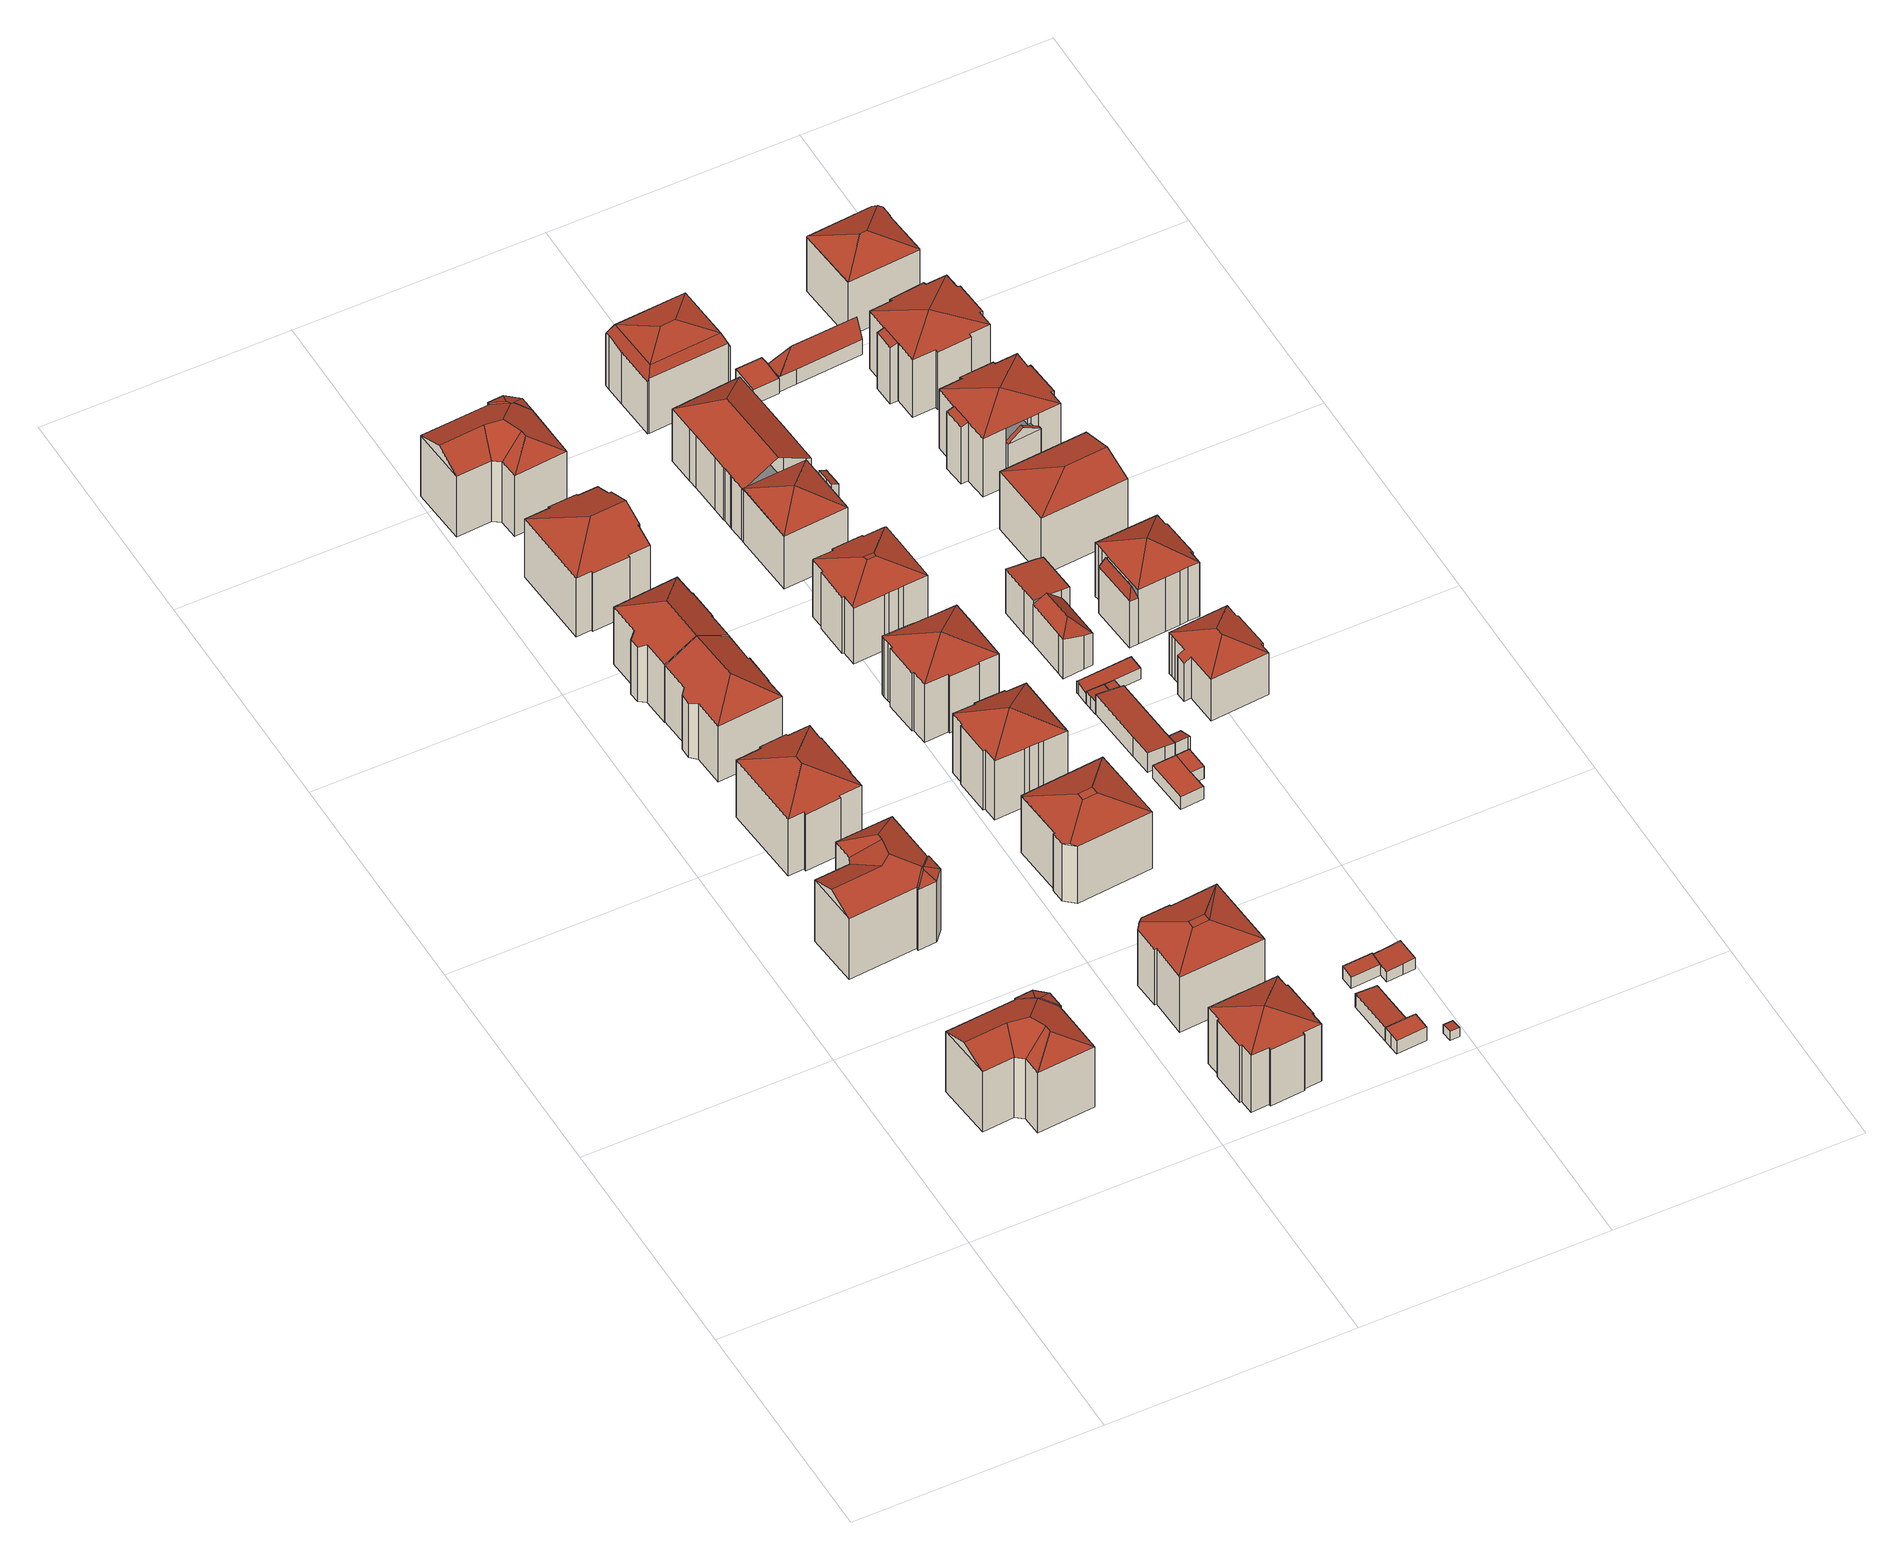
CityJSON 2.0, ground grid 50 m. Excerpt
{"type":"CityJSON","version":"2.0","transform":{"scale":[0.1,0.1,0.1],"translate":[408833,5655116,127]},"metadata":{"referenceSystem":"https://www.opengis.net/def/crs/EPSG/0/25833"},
"CityObjects":{
"building1":{"type":"Building","attributes":{"Dachtyp_tdc":"tdcFreeFormRoof","Gemeindeschluessel":14612000,"Dachneigung":22.5,"QualitaetDacherkennung":47,"Geometrietyp2DReferenz":"3000","measuredHeight":18.07,"function":"31001_9998","roofType":"5000"},"geometry":[{"type":"Solid","lod":"2","boundaries":[[[[0,1,2,3]],[[1,4,5,2]],[[4,6,7,5]],[[6,8,9,7]],[[8,10,11,9]],[[10,12,13,11]],[[12,14,15,13]],[[14,16,17,15]],[[16,18,19,17]],[[18,20,21,19]],[[20,22,23,21]],[[22,0,3,23]],[[24,25,22,20]],[[26,27,24,20,18]],[[28,26,18,16]],[[28,16,14]],[[29,30,27,26,28,14,12]],[[31,29,12,10]],[[31,10,8]],[[32,30,29,31,8,6]],[[32,6,4]],[[30,32,4,1]],[[25,24,27,30,1,0]],[[25,0,22]],[[3,2,5,7,9,11,13,15,17,19,21,23]]]],"semantics":{"surfaces":[{"type":"WallSurface"},{"type":"RoofSurface"},{"type":"GroundSurface"}],"values":[[0,0,0,0,0,0,0,0,0,0,0,0,1,1,1,1,1,1,1,1,1,1,1,0,2]]}}]},
"building2":{"type":"Building","attributes":{"Dachtyp_tdc":"tdcFreeFormRoof","Gemeindeschluessel":14612000,"Dachneigung":25.11,"QualitaetDacherkennung":38,"Geometrietyp2DReferenz":"3000","measuredHeight":18.36,"function":"31001_9998","roofType":"5000"},"geometry":[{"type":"Solid","lod":"2","boundaries":[[[[33,34,35,36]],[[34,37,38,35]],[[37,39,40,38]],[[39,41,42,40]],[[41,43,44,42]],[[43,45,46,44]],[[45,47,48,46]],[[47,49,50,48]],[[49,51,52,50]],[[51,53,54,52]],[[53,55,56,54]],[[55,33,36,56]],[[57,58,59,60,55,53]],[[61,62,63,57,53,51]],[[61,51,49]],[[64,62,61,49,47]],[[64,47,45]],[[63,62,64,45,43]],[[65,66,58,57,63,43,41]],[[65,41,39]],[[66,65,39,37]],[[59,58,66,37,34]],[[60,59,34,33]],[[60,33,55]],[[36,35,38,40,42,44,46,48,50,52,54,56]]]],"semantics":{"surfaces":[{"type":"WallSurface"},{"type":"RoofSurface"},{"type":"GroundSurface"}],"values":[[0,0,0,0,0,0,0,0,0,0,0,0,1,1,1,1,1,1,1,1,1,1,1,0,2]]}}]},
"building3":{"type":"Building","attributes":{"Dachtyp_tdc":"tdcHipRoof","Gemeindeschluessel":14612000,"Dachneigung":23.62,"QualitaetDacherkennung":71,"Geometrietyp2DReferenz":"3000","measuredHeight":17.52,"function":"31001_9998","roofType":"3200"},"geometry":[{"type":"Solid","lod":"2","boundaries":[[[[67,68,69,70]],[[68,71,72,69]],[[71,73,74,72]],[[73,75,76,74]],[[75,77,78,76]],[[77,79,80,78]],[[79,81,82,80]],[[81,83,84,82]],[[83,85,86,84]],[[85,87,88,86]],[[89,90,91,87,85,83,92]],[[71,68,67,93,94,89,92,95]],[[83,81,95,92]],[[70,69,72,74,76,78,80,82,84,86,88,96,97,98,99,100]],[[87,91,96,88]],[[91,90,97,96]],[[90,89,98,97]],[[89,94,99,98]],[[94,93,100,99]],[[93,67,70,100]],[[81,79,77,75,73,71,95]]]],"semantics":{"surfaces":[{"type":"WallSurface"},{"type":"RoofSurface"},{"type":"GroundSurface"}],"values":[[0,0,0,0,0,0,0,0,0,0,1,1,1,2,0,0,0,0,0,0,1]]}}]},
"building4":{"type":"Building","attributes":{"Dachtyp_tdc":"tdcHipAndGableRoof","Gemeindeschluessel":14612000,"Dachneigung":30.66,"QualitaetDacherkennung":79,"Geometrietyp2DReferenz":"3000","measuredHeight":17.96,"function":"31001_9998","roofType":"5000"},"geometry":[{"type":"Solid","lod":"2","boundaries":[[[[101,102,103,104]],[[102,105,106,103]],[[105,107,108,106]],[[107,109,110,108]],[[109,111,112,110]],[[111,113,114,112]],[[113,115,116,114]],[[115,117,118,116]],[[117,119,120,118]],[[119,121,122,120]],[[121,123,124,122]],[[123,125,126,124]],[[125,101,104,126]],[[121,119,127]],[[119,117,115,113,111,109,107,127]],[[107,105,102,101,125,123,121,127]],[[104,103,106,108,110,112,114,116,118,120,122,124,126]]]],"semantics":{"surfaces":[{"type":"WallSurface"},{"type":"RoofSurface"},{"type":"GroundSurface"}],"values":[[0,0,0,0,0,0,0,0,0,0,0,0,0,1,1,1,2]]}}]},
"building5":{"type":"Building","attributes":{"Dachtyp_tdc":"tdcHipAndGableRoof","Gemeindeschluessel":14612000,"Dachneigung":30.18,"QualitaetDacherkennung":82,"Geometrietyp2DReferenz":"3000","measuredHeight":18.1,"function":"31001_9998","roofType":"5000"},"geometry":[{"type":"Solid","lod":"2","boundaries":[[[[128,129,130,131]],[[129,132,133,130]],[[132,107,134,133]],[[107,135,136,134]],[[135,137,138,136]],[[137,139,140,138]],[[139,141,142,140]],[[141,143,144,142]],[[143,145,146,144]],[[145,147,148,146]],[[147,149,150,148]],[[149,151,152,150]],[[151,128,131,152]],[[147,145,153]],[[145,143,141,139,137,135,107,153]],[[107,132,129,128,151,149,147,153]],[[131,130,133,134,136,138,140,142,144,146,148,150,152]]]],"semantics":{"surfaces":[{"type":"WallSurface"},{"type":"RoofSurface"},{"type":"GroundSurface"}],"values":[[0,0,0,0,0,0,0,0,0,0,0,0,0,1,1,1,2]]}}]},
"building6":{"type":"Building","attributes":{"Dachtyp_tdc":"tdcHipAndGableRoof","Gemeindeschluessel":14612000,"Dachneigung":24.17,"QualitaetDacherkennung":63,"Geometrietyp2DReferenz":"3000","measuredHeight":18.46,"function":"31001_9998","roofType":"5000"},"geometry":[{"type":"Solid","lod":"2","boundaries":[[[[154,155,156,157]],[[155,158,159,156]],[[158,160,161,159]],[[160,162,163,161]],[[162,164,165,163]],[[164,166,167,165]],[[166,168,169,167]],[[168,170,171,169]],[[170,172,173,171]],[[172,174,175,173]],[[174,176,177,175]],[[176,178,179,177]],[[178,180,181,179]],[[180,182,183,181]],[[182,184,185,183]],[[184,186,187,185]],[[186,154,157,187]],[[182,180,188]],[[180,178,176,174,172,170,168,166,164,188]],[[164,162,160,158,155,154,186,184,182,188]],[[157,156,159,161,163,165,167,169,171,173,175,177,179,181,183,185,187]]]],"semantics":{"surfaces":[{"type":"WallSurface"},{"type":"RoofSurface"},{"type":"GroundSurface"}],"values":[[0,0,0,0,0,0,0,0,0,0,0,0,0,0,0,0,0,1,1,1,2]]}}]},
"building7":{"type":"Building","attributes":{"Dachtyp_tdc":"tdcTentRoof","Gemeindeschluessel":14612000,"Dachneigung":20.21,"QualitaetDacherkennung":64,"Geometrietyp2DReferenz":"3000","measuredHeight":16.71,"function":"31001_9998","roofType":"3500"},"geometry":[{"type":"Solid","lod":"2","boundaries":[[[[189,190,191,192]],[[190,193,194,191]],[[193,195,196,194]],[[195,197,198,196]],[[197,199,200,198]],[[199,201,202,200]],[[201,203,204,202]],[[203,205,206,204]],[[205,207,208,206]],[[207,209,210,208]],[[209,211,212,210]],[[211,213,214,212]],[[213,215,216,214]],[[215,217,218,216]],[[217,219,220,218]],[[219,221,222,220]],[[221,223,224,222]],[[223,225,226,224]],[[225,227,228,226]],[[227,229,230,228]],[[229,231,232,230]],[[231,189,192,232]],[[201,199,197,195,193,233]],[[217,215,213,211,209,207,205,203,201,233]],[[227,225,223,221,219,217,233]],[[193,190,189,231,229,227,233]],[[192,191,194,196,198,200,202,204,206,208,210,212,214,216,218,220,222,224,226,228,230,232]]]],"semantics":{"surfaces":[{"type":"WallSurface"},{"type":"RoofSurface"},{"type":"GroundSurface"}],"values":[[0,0,0,0,0,0,0,0,0,0,0,0,0,0,0,0,0,0,0,0,0,0,1,1,1,1,2]]}}]},
"building8":{"type":"Building","attributes":{"Dachtyp_tdc":"tdcFreeFormRoof","Gemeindeschluessel":14612000,"Dachneigung":24.36,"QualitaetDacherkennung":47,"Geometrietyp2DReferenz":"3000","measuredHeight":18.4,"function":"31001_9998","roofType":"5000"},"geometry":[{"type":"Solid","lod":"2","boundaries":[[[[234,235,236,237]],[[235,238,239,236]],[[238,240,241,239]],[[240,242,243,241]],[[242,244,245,243]],[[246,247,248,242,240]],[[249,246,240,238]],[[249,238,235]],[[250,251,247,246,249,235,234]],[[252,250,234]],[[252,234,253]],[[254,255,251,250,252,253,256]],[[254,256,257]],[[255,254,257,258]],[[259,248,247,251,255,258,260]],[[259,260,244]],[[248,259,244,242]],[[245,261,262,263,264,265,237,236,239,241,243]],[[244,260,261,245]],[[260,258,262,261]],[[258,257,263,262]],[[257,256,264,263]],[[256,253,265,264]],[[253,234,237,265]]]],"semantics":{"surfaces":[{"type":"WallSurface"},{"type":"RoofSurface"},{"type":"GroundSurface"}],"values":[[0,0,0,0,0,1,1,1,1,1,1,1,1,1,1,0,1,2,0,0,0,0,0,0]]}}]},
"building9":{"type":"Building","attributes":{"Dachtyp_tdc":"tdcFreeFormRoof","Gemeindeschluessel":14612000,"Dachneigung":19.17,"QualitaetDacherkennung":74,"Geometrietyp2DReferenz":"3000","measuredHeight":16.3,"function":"31001_9998","roofType":"5000"},"geometry":[{"type":"Solid","lod":"2","boundaries":[[[[266,267,268,269]],[[267,270,271,268]],[[270,272,273,271]],[[272,274,275,273]],[[274,276,277,275]],[[276,278,279,277]],[[278,280,281,279]],[[280,282,283,281]],[[274,284,285,286,276]],[[286,285,287,288,282,280,278]],[[289,272,270,267,266,288,287]],[[272,284,274]],[[284,272,289]],[[285,284,289,287]],[[266,282,288]],[[278,276,286]],[[283,269,268,271,273,275,277,279,281]],[[282,266,269,283]]]],"semantics":{"surfaces":[{"type":"WallSurface"},{"type":"RoofSurface"},{"type":"GroundSurface"}],"values":[[0,0,0,0,0,0,0,0,1,1,1,1,1,1,0,0,2,0]]}}]},
"building10":{"type":"Building","attributes":{"Dachtyp_tdc":"tdcFreeFormRoof","Gemeindeschluessel":14612000,"Dachneigung":19.54,"QualitaetDacherkennung":70,"Geometrietyp2DReferenz":"3000","measuredHeight":16.64,"function":"31001_9998","roofType":"5000"},"geometry":[{"type":"Solid","lod":"2","boundaries":[[[[290,291,292]],[[293,294,295,296,297,298,299]],[[300,301,294,293]],[[301,291,295,294]],[[291,290,296,295]],[[290,302,297,296]],[[302,303,298,297]],[[303,304,299,298]],[[304,300,293,299]],[[301,305,306,292,291]],[[303,302,290,292,306,307,308]],[[307,309,300,304,308]],[[301,300,309,305]],[[306,305,309,307]],[[304,303,308]]]],"semantics":{"surfaces":[{"type":"WallSurface"},{"type":"GroundSurface"},{"type":"RoofSurface"}],"values":[[0,1,0,0,0,0,0,0,0,2,2,2,2,2,0]]}}]},
"building11":{"type":"Building","attributes":{"Dachtyp_tdc":"tdcTentRoof","Gemeindeschluessel":14612000,"Dachneigung":28.31,"QualitaetDacherkennung":47,"Geometrietyp2DReferenz":"3000","measuredHeight":18.07,"function":"31001_9998","roofType":"3500"},"geometry":[{"type":"Solid","lod":"2","boundaries":[[[[310,311,312,313]],[[311,314,315,312]],[[314,316,317,315]],[[316,318,319,317]],[[318,320,321,319]],[[320,322,323,321]],[[322,324,325,323]],[[324,326,327,325]],[[326,328,329,327]],[[328,330,331,329]],[[330,332,333,331]],[[332,334,335,333]],[[334,336,337,335]],[[336,338,339,337]],[[338,340,341,339]],[[340,310,313,341]],[[316,314,342]],[[326,324,322,320,318,316,342]],[[336,334,332,330,328,326,342]],[[314,311,310,340,338,336,342]],[[313,312,315,317,319,321,323,325,327,329,331,333,335,337,339,341]]]],"semantics":{"surfaces":[{"type":"WallSurface"},{"type":"RoofSurface"},{"type":"GroundSurface"}],"values":[[0,0,0,0,0,0,0,0,0,0,0,0,0,0,0,0,1,1,1,1,2]]}}]},
"building12":{"type":"Building","attributes":{"Dachtyp_tdc":"tdcPolyFlatRoof","Gemeindeschluessel":14612000,"Dachneigung":0,"QualitaetDacherkennung":82,"Geometrietyp2DReferenz":"3000","measuredHeight":3.3,"function":"31001_9998","roofType":"1000"},"geometry":[{"type":"Solid","lod":"2","boundaries":[[[[343,344,345,346]],[[344,347,348,345]],[[347,349,350,348]],[[349,351,352,350]],[[351,353,354,352]],[[353,343,346,354]],[[353,351,349,347,344,343]],[[346,345,348,350,352,354]]]],"semantics":{"surfaces":[{"type":"WallSurface"},{"type":"RoofSurface"},{"type":"GroundSurface"}],"values":[[0,0,0,0,0,0,1,2]]}}]},
"building13":{"type":"Building","attributes":{"Dachtyp_tdc":"tdcPolyFlatRoof","Gemeindeschluessel":14612000,"Dachneigung":7.08,"QualitaetDacherkennung":88,"Geometrietyp2DReferenz":"3000","measuredHeight":3.38,"function":"31001_9998","roofType":"2100"},"geometry":[{"type":"Solid","lod":"2","boundaries":[[[[355,356,357,358]],[[356,359,360,357]],[[359,347,361,360]],[[347,355,358,361]],[[347,359,356,355]],[[358,357,360,361]]]],"semantics":{"surfaces":[{"type":"WallSurface"},{"type":"RoofSurface"},{"type":"GroundSurface"}],"values":[[0,0,0,0,1,2]]}}]},
"building14":{"type":"Building","attributes":{"Dachtyp_tdc":"tdcTentRoof","Gemeindeschluessel":14612000,"Dachneigung":24.27,"QualitaetDacherkennung":64,"Geometrietyp2DReferenz":"3000","measuredHeight":17.23,"function":"31001_9998","roofType":"3500"},"geometry":[{"type":"Solid","lod":"2","boundaries":[[[[362,363,364,365]],[[363,366,367,364]],[[366,368,369,367]],[[368,370,371,369]],[[370,372,373,371]],[[372,374,375,373]],[[374,376,377,375]],[[376,378,379,377]],[[378,380,381,379]],[[380,382,383,381]],[[382,384,385,383]],[[384,386,387,385]],[[386,388,389,387]],[[388,390,391,389]],[[390,392,393,391]],[[392,394,395,393]],[[394,396,397,395]],[[396,398,399,397]],[[398,362,365,399]],[[370,368,366,400]],[[380,378,376,374,372,370,400]],[[394,392,390,388,386,384,382,380,400]],[[366,363,362,398,396,394,400]],[[365,364,367,369,371,373,375,377,379,381,383,385,387,389,391,393,395,397,399]]]],"semantics":{"surfaces":[{"type":"WallSurface"},{"type":"RoofSurface"},{"type":"GroundSurface"}],"values":[[0,0,0,0,0,0,0,0,0,0,0,0,0,0,0,0,0,0,0,1,1,1,1,2]]}}]},
"building15":{"type":"Building","attributes":{"Dachtyp_tdc":"tdcPolyFlatRoof","Gemeindeschluessel":14612000,"Dachneigung":7.13,"QualitaetDacherkennung":73,"Geometrietyp2DReferenz":"3000","measuredHeight":3.06,"function":"31001_9998","roofType":"2100"},"geometry":[{"type":"Solid","lod":"2","boundaries":[[[[401,402,403,404]],[[402,405,406,403]],[[405,407,408,406]],[[407,401,404,408]],[[407,405,402,401]],[[404,403,406,408]]]],"semantics":{"surfaces":[{"type":"WallSurface"},{"type":"RoofSurface"},{"type":"GroundSurface"}],"values":[[0,0,0,0,1,2]]}}]},
"building16":{"type":"Building","attributes":{"Dachtyp_tdc":"tdcFreeFormRoof","Gemeindeschluessel":14612000,"Dachneigung":24.37,"QualitaetDacherkennung":67,"Geometrietyp2DReferenz":"3000","measuredHeight":16.73,"function":"31001_9998","roofType":"5000"},"geometry":[{"type":"Solid","lod":"2","boundaries":[[[[409,410,411,412]],[[410,413,414,411]],[[413,415,416,414]],[[415,417,418,416]],[[417,419,420,418]],[[419,421,422,420]],[[423,424,425,426,427,410,409,428,429]],[[430,421,419,417,415,413,427,426,431]],[[432,433,434,435,436,437,430,431]],[[424,438,439,433,432,425]],[[426,425,432,431]],[[437,421,430]],[[439,434,433]],[[413,410,427]],[[422,440,441,442,443,444,445,446,447,448,449,412,411,414,416,418,420]],[[421,437,440,422]],[[437,436,441,440]],[[436,435,442,441]],[[435,434,443,442]],[[434,439,444,443]],[[439,438,445,444]],[[438,424,446,445]],[[424,423,447,446]],[[423,429,448,447]],[[429,428,449,448]],[[428,409,412,449]]]],"semantics":{"surfaces":[{"type":"WallSurface"},{"type":"RoofSurface"},{"type":"GroundSurface"}],"values":[[0,0,0,0,0,0,1,1,1,1,1,0,0,0,2,0,0,0,0,0,0,0,0,0,0,0]]}}]},
"building17":{"type":"Building","attributes":{"Dachtyp_tdc":"tdcPolyFlatRoof","Gemeindeschluessel":14612000,"Dachneigung":6.57,"QualitaetDacherkennung":95,"Geometrietyp2DReferenz":"3000","measuredHeight":2.33,"function":"31001_9998","roofType":"2100"},"geometry":[{"type":"Solid","lod":"2","boundaries":[[[[450,451,452,453]],[[451,454,455,452]],[[454,456,457,455]],[[456,450,453,457]],[[456,454,451,450]],[[453,452,455,457]]]],"semantics":{"surfaces":[{"type":"WallSurface"},{"type":"RoofSurface"},{"type":"GroundSurface"}],"values":[[0,0,0,0,1,2]]}}]},
"building18":{"type":"Building","attributes":{"Dachtyp_tdc":"tdcPolyFlatRoof","Gemeindeschluessel":14612000,"Dachneigung":3.09,"QualitaetDacherkennung":82,"Geometrietyp2DReferenz":"3000","measuredHeight":2.88,"function":"31001_9998","roofType":"2100"},"geometry":[{"type":"Solid","lod":"2","boundaries":[[[[458,402,459,460]],[[402,461,462,459]],[[461,463,464,462]],[[463,465,466,464]],[[465,467,468,466]],[[467,469,470,468]],[[469,458,460,470]],[[469,467,465,463,461,402,458]],[[460,459,462,464,466,468,470]]]],"semantics":{"surfaces":[{"type":"WallSurface"},{"type":"RoofSurface"},{"type":"GroundSurface"}],"values":[[0,0,0,0,0,0,0,1,2]]}}]},
"building19":{"type":"Building","attributes":{"Gemeindeschluessel":14612000,"Geometrietyp2DReferenz":"3000","function":"31001_9998","roofType":"9999"},"children":["building19-1","building19-2","building19-3"]},
"building19-1":{"type":"BuildingPart","attributes":{"Dachtyp_tdc":"tdcHipAndGableRoof","Dachneigung":30.57,"QualitaetDacherkennung":37,"Geometrietyp2DReferenz":"3000","measuredHeight":17.19,"roofType":"5000"},"parents":["building19"],"geometry":[{"type":"MultiSurface","lod":"2","boundaries":[[[471,472,473,474]],[[472,475,476,473]],[[475,477,478,476]],[[477,479,480,478]],[[479,481,482,480]],[[481,483,484,482]],[[483,485,486,484]],[[485,487,488,486]],[[487,489,490,488]],[[489,491,492,490]],[[491,493,494,492]],[[493,495,496,494]],[[495,497,498,496]],[[497,499,500,498]],[[499,501,502,500]],[[501,503,504,502]],[[503,505,506,507,508,504]],[[499,497,495,493,491,489,509]],[[489,487,485,483,481,479,477,475,472,471,510,511,512,509]],[[512,505,503,501,499,509]],[[508,513,474,473,476,478,480,482,484,486,488,490,492,494,496,498,500,502,504]]],"semantics":{"surfaces":[{"type":"WallSurface"},{"type":"RoofSurface"},{"type":"GroundSurface"}],"values":[0,0,0,0,0,0,0,0,0,0,0,0,0,0,0,0,0,1,1,1,2]}}]},
"building19-2":{"type":"BuildingPart","attributes":{"Dachtyp_tdc":"tdcTentRoof","Dachneigung":24.08,"QualitaetDacherkennung":77,"Geometrietyp2DReferenz":"3000","measuredHeight":16.25,"roofType":"3500"},"parents":["building19"],"geometry":[{"type":"MultiSurface","lod":"2","boundaries":[[[514,515,506,516,511]],[[517,506,515,518,519]],[[520,517,519,521]],[[521,519,518]],[[507,506,517,520]],[[522,514,523]],[[524,474,513,508,525,526,527]],[[522,523,471,474,524]],[[507,520,525,508]],[[521,518,527,526]],[[518,522,524,527]],[[522,518,515]],[[514,522,515]]],"semantics":{"surfaces":[{"type":"RoofSurface"},{"type":"WallSurface"},{"type":"GroundSurface"}],"values":[0,0,1,1,1,1,2,1,1,1,1,0,0]}}]},
"building19-3":{"type":"BuildingPart","attributes":{"Dachtyp_tdc":"tdcPolyFlatRoof","Dachneigung":25.94,"QualitaetDacherkennung":79,"Geometrietyp2DReferenz":"3000","measuredHeight":14.35,"roofType":"2100"},"parents":["building19"],"geometry":[{"type":"MultiSurface","lod":"2","boundaries":[[[528,529,530,525,520]],[[529,531,532,530]],[[531,533,521,526,532]],[[533,531,529,528]],[[525,530,532,526]]],"semantics":{"surfaces":[{"type":"WallSurface"},{"type":"RoofSurface"},{"type":"GroundSurface"}],"values":[0,0,0,1,2]}}]},
"building20":{"type":"Building","attributes":{"Gemeindeschluessel":14612000,"Geometrietyp2DReferenz":"3000","function":"31001_9998","roofType":"9999"},"children":["building20-1","building20-2"]},
"building20-1":{"type":"BuildingPart","attributes":{"Dachtyp_tdc":"tdcPolyFlatRoof","Dachneigung":0,"QualitaetDacherkennung":94,"Geometrietyp2DReferenz":"3000","measuredHeight":3.06,"roofType":"1000"},"parents":["building20"],"geometry":[{"type":"MultiSurface","lod":"2","boundaries":[[[534,535,536,537]],[[535,538,539,536]],[[538,540,541,539]],[[540,538,535,534]],[[537,536,539,541]]],"semantics":{"surfaces":[{"type":"WallSurface"},{"type":"RoofSurface"},{"type":"GroundSurface"}],"values":[0,0,0,1,2]}}]},
"building20-2":{"type":"BuildingPart","attributes":{"Dachtyp_tdc":"tdcPolyFlatRoof","Dachneigung":0,"QualitaetDacherkennung":81,"Geometrietyp2DReferenz":"3000","measuredHeight":3.07,"roofType":"1000"},"parents":["building20"],"geometry":[{"type":"MultiSurface","lod":"2","boundaries":[[[542,543,544,545]],[[543,546,547,544]],[[546,534,537,547]],[[542,545,541,540]],[[540,534,546,543,542]],[[545,544,547,537,541]]],"semantics":{"surfaces":[{"type":"WallSurface"},{"type":"RoofSurface"},{"type":"GroundSurface"}],"values":[0,0,0,0,1,2]}}]},
"building21":{"type":"Building","attributes":{"Gemeindeschluessel":14612000,"Dachtyp_tdc":"tdcPolyFlatRoof","Dachneigung":9.36,"QualitaetDacherkennung":87,"Geometrietyp2DReferenz":"3000","measuredHeight":4.88,"function":"31001_9998","roofType":"2100"},"geometry":[{"type":"Solid","lod":"2","boundaries":[[[[548,549,550,551]],[[549,552,553,550]],[[552,554,555,553]],[[554,556,557,555]],[[556,558,559,557]],[[558,560,561,559]],[[560,562,563,561]],[[562,548,551,563]],[[562,560,558,556,554,552,549,548]],[[551,550,553,555,557,559,561,563]]]],"semantics":{"surfaces":[{"type":"WallSurface"},{"type":"RoofSurface"},{"type":"GroundSurface"}],"values":[[0,0,0,0,0,0,0,0,1,2]]}}]},
"building22":{"type":"Building","attributes":{"Dachtyp_tdc":"tdcPolyFlatRoof","Gemeindeschluessel":14612000,"Dachneigung":4.55,"QualitaetDacherkennung":71,"Geometrietyp2DReferenz":"3000","measuredHeight":3.03,"function":"31001_9998","roofType":"2100"},"geometry":[{"type":"Solid","lod":"2","boundaries":[[[[564,565,566,567]],[[565,568,569,566]],[[568,570,571,569]],[[570,572,573,571]],[[572,574,575,573]],[[574,576,577,575]],[[576,564,567,577]],[[576,574,572,570,568,565,564]],[[567,566,569,571,573,575,577]]]],"semantics":{"surfaces":[{"type":"WallSurface"},{"type":"RoofSurface"},{"type":"GroundSurface"}],"values":[[0,0,0,0,0,0,0,1,2]]}}]},
"building23":{"type":"Building","attributes":{"name":"Adventgemeinde","Dachtyp_tdc":"tdcGambrelHipRoof","Gemeindeschluessel":14612000,"Dachneigung":14.98,"QualitaetDacherkennung":100,"Geometrietyp2DReferenz":"3000","measuredHeight":17.18,"function":"31001_3041","roofType":"9999"},"geometry":[{"type":"Solid","lod":"2","boundaries":[[[[578,579,580,581]],[[579,582,583,580]],[[582,584,585,583]],[[584,586,587,585]],[[586,588,589,587]],[[588,590,591,589]],[[590,592,593,591]],[[592,594,595,593]],[[594,596,597,595]],[[596,598,599,597]],[[598,600,601,599]],[[600,578,581,601]],[[579,578,602,603]],[[588,586,584,582,579,603,604]],[[596,594,592,590,588,604,605]],[[578,600,598,596,605,602]],[[603,602,606,607]],[[604,603,607]],[[605,604,607,606]],[[602,605,606]],[[581,580,583,585,587,589,591,593,595,597,599,601]]]],"semantics":{"surfaces":[{"type":"WallSurface"},{"type":"RoofSurface"},{"type":"GroundSurface"}],"values":[[0,0,0,0,0,0,0,0,0,0,0,0,1,1,1,1,1,1,1,1,2]]}}]},
"building24":{"type":"Building","attributes":{"Dachtyp_tdc":"tdcPolyFlatRoof","Gemeindeschluessel":14612000,"Dachneigung":24.35,"QualitaetDacherkennung":67,"Geometrietyp2DReferenz":"3000","measuredHeight":3.98,"function":"31001_9998","roofType":"2100"},"geometry":[{"type":"Solid","lod":"2","boundaries":[[[[608,609,610,611]],[[609,612,613,610]],[[612,614,615,613]],[[614,616,617,615]],[[616,608,611,617]],[[616,614,612,609,608]],[[611,610,613,615,617]]]],"semantics":{"surfaces":[{"type":"WallSurface"},{"type":"RoofSurface"},{"type":"GroundSurface"}],"values":[[0,0,0,0,0,1,2]]}}]},
"building25":{"type":"Building","attributes":{"Dachtyp_tdc":"tdcPolyFlatRoof","Gemeindeschluessel":14612000,"Dachneigung":3.01,"QualitaetDacherkennung":86,"Geometrietyp2DReferenz":"3000","measuredHeight":2.74,"function":"31001_9998","roofType":"2100"},"geometry":[{"type":"Solid","lod":"2","boundaries":[[[[574,572,618,619]],[[572,570,620,618]],[[570,621,622,620]],[[621,623,559,622]],[[623,576,557,559]],[[576,574,619,557]],[[576,623,621,570,572,574]],[[619,618,620,622,559,557]]]],"semantics":{"surfaces":[{"type":"WallSurface"},{"type":"RoofSurface"},{"type":"GroundSurface"}],"values":[[0,0,0,0,0,0,1,2]]}}]},
"building26":{"type":"Building","attributes":{"Dachtyp_tdc":"tdcPolyFlatRoof","Gemeindeschluessel":14612000,"Dachneigung":5.4,"QualitaetDacherkennung":58,"Geometrietyp2DReferenz":"3000","measuredHeight":2.99,"function":"31001_9998","roofType":"2100"},"geometry":[{"type":"Solid","lod":"2","boundaries":[[[[624,625,626,627]],[[628,629,630,631]],[[629,632,633,630]],[[632,634,635,633]],[[634,636,637,635]],[[636,638,639,637]],[[638,624,627,639]],[[638,636,634,632,629,628,625,624]],[[627,626,631,630,633,635,637,639]],[[625,628,631,626]]]],"semantics":{"surfaces":[{"type":"WallSurface"},{"type":"RoofSurface"},{"type":"GroundSurface"}],"values":[[0,0,0,0,0,0,0,1,2,0]]}}]},
"building27":{"type":"Building","attributes":{"Gemeindeschluessel":14612000,"Geometrietyp2DReferenz":"3000","function":"31001_9998","roofType":"9999"},"children":["building27-1","building27-2"]},
"building27-1":{"type":"BuildingPart","attributes":{"Dachtyp_tdc":"tdcHipAndGableRoof","Dachneigung":44.13,"QualitaetDacherkennung":51,"Geometrietyp2DReferenz":"3000","measuredHeight":11.07,"roofType":"5000"},"parents":["building27"],"geometry":[{"type":"MultiSurface","lod":"2","boundaries":[[[640,641,642,643,644,645,646]],[[647,648,640,646]],[[645,649,650,651,647,646]],[[652,653,654,655,656,657,658,659,660]],[[643,642,654,653]],[[642,641,655,654]],[[641,640,656,655]],[[640,648,657,656]],[[648,647,658,657]],[[647,651,659,658]],[[651,650,660,659]]],"semantics":{"surfaces":[{"type":"RoofSurface"},{"type":"GroundSurface"},{"type":"WallSurface"}],"values":[0,0,0,1,2,2,2,2,2,2,2]}}]},
"building27-2":{"type":"BuildingPart","attributes":{"Dachtyp_tdc":"tdcPolyFlatRoof","Dachneigung":7.22,"QualitaetDacherkennung":56,"Geometrietyp2DReferenz":"3000","measuredHeight":10.9,"roofType":"2100"},"parents":["building27"],"geometry":[{"type":"MultiSurface","lod":"2","boundaries":[[[661,662,663,660,650]],[[662,664,665,663]],[[664,666,667,665]],[[666,668,669,667]],[[668,670,671,669]],[[670,672,673,671]],[[672,674,675,673]],[[674,676,653,675]],[[676,643,653]],[[676,674,672,670,668,666,664,662,661,649,677,644]],[[660,663,665,667,669,671,673,675,653,652]]],"semantics":{"surfaces":[{"type":"WallSurface"},{"type":"RoofSurface"},{"type":"GroundSurface"}],"values":[0,0,0,0,0,0,0,0,0,1,2]}}]},
"building28":{"type":"Building","attributes":{"Dachtyp_tdc":"tdcPolyFlatRoof","Gemeindeschluessel":14612000,"Dachneigung":0,"QualitaetDacherkennung":90,"Geometrietyp2DReferenz":"3000","measuredHeight":3.75,"function":"31001_9998","roofType":"1000"},"geometry":[{"type":"Solid","lod":"2","boundaries":[[[[678,679,680,681]],[[679,682,683,680]],[[682,684,685,683]],[[684,686,687,685]],[[686,678,681,687]],[[686,684,682,679,678]],[[681,680,683,685,687]]]],"semantics":{"surfaces":[{"type":"WallSurface"},{"type":"RoofSurface"},{"type":"GroundSurface"}],"values":[[0,0,0,0,0,1,2]]}}]},
"building29":{"type":"Building","attributes":{"Dachtyp_tdc":"tdcHipRoof","Gemeindeschluessel":14612000,"Dachneigung":24.35,"QualitaetDacherkennung":89,"Geometrietyp2DReferenz":"3000","measuredHeight":12.99,"function":"31001_9998","roofType":"3200"},"geometry":[{"type":"Solid","lod":"2","boundaries":[[[[688,689,690]],[[691,692,693]],[[689,694,695,696,697,691,693,690]],[[692,698,699,700,701,702,703,688,690,693]],[[704,705,706,707,708,709,710,711,712,713,714,715,716,717]],[[701,700,705,704]],[[700,699,706,705]],[[699,698,707,706]],[[698,692,708,707]],[[692,691,709,708]],[[691,697,710,709]],[[697,696,711,710]],[[696,695,712,711]],[[695,694,713,712]],[[694,689,714,713]],[[689,688,715,714]],[[688,703,716,715]],[[703,702,717,716]],[[702,701,704,717]]]],"semantics":{"surfaces":[{"type":"RoofSurface"},{"type":"GroundSurface"},{"type":"WallSurface"}],"values":[[0,0,0,0,1,2,2,2,2,2,2,2,2,2,2,2,2,2,2]]}}]},
"building30":{"type":"Building","attributes":{"Gemeindeschluessel":14612000,"Geometrietyp2DReferenz":"3000","function":"31001_9998","roofType":"9999"},"children":["building30-1","building30-2"]},
"building30-1":{"type":"BuildingPart","attributes":{"Dachtyp_tdc":"tdcFreeFormRoof","Dachneigung":72.13,"QualitaetDacherkennung":43,"Geometrietyp2DReferenz":"3000","measuredHeight":14.24,"roofType":"5000"},"parents":["building30"],"geometry":[{"type":"MultiSurface","lod":"2","boundaries":[[[718,719,720]],[[721,718,720,722]],[[723,724,725,726]],[[720,719,724,723]],[[719,727,725,724]],[[727,722,726,725]],[[721,722,727]],[[718,721,727,719]]],"semantics":{"surfaces":[{"type":"RoofSurface"},{"type":"GroundSurface"},{"type":"WallSurface"}],"values":[0,0,1,2,2,2,0,0]}}]},
"building30-2":{"type":"BuildingPart","attributes":{"Dachtyp_tdc":"tdcTentRoof","Dachneigung":28.6,"QualitaetDacherkennung":63,"Geometrietyp2DReferenz":"3000","measuredHeight":16.86,"roofType":"3500"},"parents":["building30"],"geometry":[{"type":"MultiSurface","lod":"2","boundaries":[[[728,729,730,731]],[[729,732,733,730]],[[732,734,735,733]],[[734,736,737,735]],[[736,738,739,737]],[[738,740,720,723,739]],[[741,742,743,726,722]],[[742,744,745,743]],[[744,746,747,745]],[[746,748,749,747]],[[748,750,751,749]],[[750,752,753,751]],[[752,728,731,753]],[[740,738,736,734,732,754]],[[746,744,742,741,740,754]],[[748,746,754]],[[732,729,728,752,750,748,754]],[[731,730,733,735,737,739,723,726,743,745,747,749,751,753]]],"semantics":{"surfaces":[{"type":"WallSurface"},{"type":"RoofSurface"},{"type":"GroundSurface"}],"values":[0,0,0,0,0,0,0,0,0,0,0,0,0,1,1,1,1,2]}}]},
"building31":{"type":"Building","attributes":{"Dachtyp_tdc":"tdcFreeFormRoof","Gemeindeschluessel":14612000,"Dachneigung":63.28,"QualitaetDacherkennung":12,"Geometrietyp2DReferenz":"3000","measuredHeight":7.88,"function":"31001_9998","roofType":"5000"},"geometry":[{"type":"Solid","lod":"2","boundaries":[[[[755,756,757,758]],[[756,759,760,757]],[[759,761,762,760]],[[761,763,764,762]],[[763,765,766,764]],[[765,755,758,766]],[[765,767,768,769]],[[763,761,770,768,767]],[[770,759,756,755,769,768]],[[761,759,770]],[[765,763,767]],[[755,765,769]],[[758,757,760,762,764,766]]]],"semantics":{"surfaces":[{"type":"WallSurface"},{"type":"RoofSurface"},{"type":"GroundSurface"}],"values":[[0,0,0,0,0,0,1,1,1,0,0,0,2]]}}]},
"building32":{"type":"Building","attributes":{"Dachtyp_tdc":"tdcHipAndGableRoof","Gemeindeschluessel":14612000,"Dachneigung":17.84,"QualitaetDacherkennung":68,"Geometrietyp2DReferenz":"3000","measuredHeight":16.6,"function":"31001_9998","roofType":"5000"},"geometry":[{"type":"Solid","lod":"2","boundaries":[[[[771,772,773,774]],[[772,775,776,773]],[[775,777,778,776]],[[777,771,774,778]],[[775,772,779]],[[771,777,780]],[[772,771,780,779]],[[777,775,779,780]],[[774,773,776,778]]]],"semantics":{"surfaces":[{"type":"WallSurface"},{"type":"RoofSurface"},{"type":"GroundSurface"}],"values":[[0,0,0,0,1,0,1,1,2]]}}]},
"building33":{"type":"Building","attributes":{"Gemeindeschluessel":14612000,"Geometrietyp2DReferenz":"3000","function":"31001_9998","roofType":"9999"},"children":["building33-1","building33-2","building33-3"]},
"building33-1":{"type":"BuildingPart","attributes":{"Dachtyp_tdc":"tdcGableRoof","Dachneigung":32.69,"QualitaetDacherkennung":13,"Geometrietyp2DReferenz":"3000","measuredHeight":13.76,"roofType":"3100"},"parents":["building33"],"geometry":[{"type":"MultiSurface","lod":"2","boundaries":[[[781,782,783,784]],[[782,785,786,783]],[[785,787,788,786]],[[789,790,791,792]],[[793,787,785,792,791]],[[781,790,789,782]],[[782,789,792,785]],[[783,786,788,794,784]]],"semantics":{"surfaces":[{"type":"WallSurface"},{"type":"RoofSurface"},{"type":"GroundSurface"}],"values":[0,0,0,1,1,0,0,2]}}]},
"building33-2":{"type":"BuildingPart","attributes":{"Dachtyp_tdc":"tdcTentRoof","Dachneigung":15.21,"QualitaetDacherkennung":87,"Geometrietyp2DReferenz":"3000","measuredHeight":16.83,"roofType":"3500"},"parents":["building33"],"geometry":[{"type":"MultiSurface","lod":"2","boundaries":[[[795,796,797,798]],[[795,799,800,796]],[[799,801,802,800]],[[801,803,804,802]],[[803,805,806,804]],[[805,807,808,806]],[[807,809,810,808]],[[809,811,812,810]],[[811,813,814,812]],[[813,815,816,814]],[[815,817,818,816]],[[817,819,784,818]],[[819,790,781,784]],[[820,821,822,788,787]],[[821,823,824,822]],[[807,805,803,801,799,795,825]],[[817,815,813,811,809,807,825]],[[821,820,826,819,817,825]],[[795,798,827,828,823,821,825]],[[829,797,796,800,802,804,806,808,810,812,814,816,818,784,794,788,822,824,830]]],"semantics":{"surfaces":[{"type":"WallSurface"},{"type":"RoofSurface"},{"type":"GroundSurface"}],"values":[0,0,0,0,0,0,0,0,0,0,0,0,0,0,0,1,1,1,1,2]}}]},
"building33-3":{"type":"BuildingPart","attributes":{"Dachtyp_tdc":"tdcPolyFlatRoof","Dachneigung":14.82,"QualitaetDacherkennung":76,"Geometrietyp2DReferenz":"3000","measuredHeight":14.65,"roofType":"2100"},"parents":["building33"],"geometry":[{"type":"MultiSurface","lod":"2","boundaries":[[[823,831,832,824]],[[831,833,834,832]],[[833,798,797,834]],[[827,798,833,831,823,828]],[[830,824,832,834,797,829]]],"semantics":{"surfaces":[{"type":"WallSurface"},{"type":"RoofSurface"},{"type":"GroundSurface"}],"values":[0,0,0,1,2]}}]},
"building34":{"type":"Building","attributes":{"Gemeindeschluessel":14612000,"Geometrietyp2DReferenz":"3000","function":"31001_9998","roofType":"9999"},"children":["building34-1","building34-2"]},
"building34-1":{"type":"BuildingPart","attributes":{"Dachtyp_tdc":"tdcPolyFlatRoof","Dachneigung":15.19,"QualitaetDacherkennung":88,"Geometrietyp2DReferenz":"3000","measuredHeight":14.45,"roofType":"2100"},"parents":["building34"],"geometry":[{"type":"MultiSurface","lod":"2","boundaries":[[[835,836,837,838,839]],[[840,841,842,843,844]],[[841,835,839,842]],[[841,840,836,835]],[[839,838,843,842]]],"semantics":{"surfaces":[{"type":"WallSurface"},{"type":"RoofSurface"},{"type":"GroundSurface"}],"values":[0,0,0,1,2]}}]},
"building34-2":{"type":"BuildingPart","attributes":{"Dachtyp_tdc":"tdcTentRoof","Dachneigung":14.46,"QualitaetDacherkennung":87,"Geometrietyp2DReferenz":"3000","measuredHeight":16.57,"roofType":"3500"},"parents":["building34"],"geometry":[{"type":"MultiSurface","lod":"2","boundaries":[[[845,846,847,848]],[[846,849,850,847]],[[849,851,852,850]],[[851,853,854,852]],[[853,855,856,854]],[[855,857,858,856]],[[857,859,860,858]],[[859,861,862,860]],[[861,863,864,862]],[[863,865,866,864]],[[865,867,868,866]],[[867,869,870,868]],[[869,871,872,870]],[[871,844,843,872]],[[837,873,874,838]],[[873,875,876,874]],[[875,877,878,876]],[[877,845,848,878]],[[859,857,855,853,851,849,879]],[[869,867,865,863,861,859,879]],[[873,837,844,871,869,879]],[[849,846,845,877,875,873,879]],[[848,847,850,852,854,856,858,860,862,864,866,868,870,872,843,838,874,876,878]]],"semantics":{"surfaces":[{"type":"WallSurface"},{"type":"RoofSurface"},{"type":"GroundSurface"}],"values":[0,0,0,0,0,0,0,0,0,0,0,0,0,0,0,0,0,0,1,1,1,1,2]}}]},
"building35":{"type":"Building","attributes":{"Dachtyp_tdc":"tdcFreeFormRoof","Gemeindeschluessel":14612000,"Dachneigung":22.8,"QualitaetDacherkennung":73,"Geometrietyp2DReferenz":"3000","measuredHeight":16.38,"function":"31001_9998","roofType":"5000"},"geometry":[{"type":"Solid","lod":"2","boundaries":[[[[880,881,882,883]],[[884,885,886,887,888,889]],[[890,887,886,881,880,891]],[[886,885,892,882,881]],[[883,891,880]],[[892,883,882]],[[890,888,887]],[[884,892,885]],[[893,894,895,896,897,898,899]],[[891,883,894,893]],[[883,892,895,894]],[[892,884,896,895]],[[884,889,897,896]],[[889,888,898,897]],[[888,890,899,898]],[[890,891,893,899]]]],"semantics":{"surfaces":[{"type":"RoofSurface"},{"type":"WallSurface"},{"type":"GroundSurface"}],"values":[[0,0,0,0,1,1,1,1,2,1,1,1,1,1,1,1]]}}]}
},
"vertices":[
[126,322,180],[270,333,180],[270,333,30],[126,322,30],[269,336,180],[269,336,30],[306,339,180],[306,339,30],[329,319,180],[329,319,30],[332,282,180],[332,282,30],[329,282,180],[329,282,30],[337,167,180],[337,167,30],[220,158,180],[220,158,30],[217,198,180],[217,198,30],[201,210,180],[201,210,30],[136,205,180],[136,205,30],[218,270,204],[131,263,204],[274,230,205],[258,258,210],[275,215,205],[300,307,191],[300,307,192],[304,306,191],[297,312,191],
[98,754,178],[170,759,178],[170,759,26],[98,754,26],[177,774,178],[177,774,26],[174,818,178],[174,818,26],[289,826,178],[289,826,26],[298,712,178],[298,712,26],[301,712,178],[301,712,26],[304,674,178],[304,674,26],[284,651,178],[284,651,26],[246,648,178],[246,648,26],[246,654,178],[246,654,26],[107,643,178],[107,643,26],[272,684,191],[228,721,210],[206,706,204],[102,698,204],[271,677,190],[272,681,191],[272,682,191],[276,683,190],[235,776,205],[236,763,205],
[281,963,168],[279,963,169],[279,963,24],[281,963,24],[282,925,169],[282,925,24],[236,922,168],[236,922,24],[237,917,166],[237,917,24],[165,912,164],[165,912,24],[165,917,167],[165,917,24],[132,915,166],[132,915,24],[120,1084,166],[120,1084,24],[171,1088,167],[171,1088,24],[171,1094,164],[171,1094,24],[270,1095,169],[226,1092,168],[226,1098,166],[201,1014,199],[274,1060,168],[272,1059,169],[202,996,199],[226,1098,24],[226,1092,24],[270,1095,24],[272,1059,24],[274,1060,24],
[115,1275,155],[125,1286,161],[125,1286,21],[115,1275,21],[120,1348,161],[120,1348,21],[186,1353,200],[186,1353,21],[251,1358,163],[251,1358,21],[255,1294,163],[255,1294,21],[258,1294,162],[258,1294,21],[262,1231,162],[262,1231,21],[260,1231,163],[260,1231,21],[264,1184,163],[264,1184,21],[133,1175,161],[133,1175,21],[129,1240,161],[129,1240,21],[116,1252,155],[116,1252,21],[194,1244,200],
[249,1413,163],[247,1413,164],[247,1413,19],[249,1413,19],[251,1358,164],[251,1358,19],[186,1353,19],[120,1348,162],[120,1348,19],[116,1405,162],[116,1405,19],[102,1415,154],[102,1415,19],[100,1436,154],[100,1436,19],[113,1447,162],[113,1447,19],[108,1514,162],[108,1514,19],[238,1524,164],[238,1524,19],[242,1478,164],[242,1478,19],[244,1478,163],[244,1478,19],[179,1451,200],
[180,1786,160],[180,1781,163],[180,1781,17],[180,1786,17],[220,1783,163],[220,1783,17],[222,1747,179],[222,1747,17],[227,1747,179],[227,1747,17],[230,1698,201],[230,1698,17],[233,1653,181],[233,1653,17],[230,1652,181],[230,1652,17],[233,1613,164],[233,1613,17],[189,1611,164],[189,1611,17],[189,1607,162],[189,1607,17],[114,1602,162],[114,1602,17],[114,1606,164],[114,1606,17],[82,1604,164],[82,1604,17],[71,1774,163],[71,1774,17],[123,1777,163],[123,1777,17],[122,1783,160],[122,1783,17],[157,1693,201],
[557,128,174],[561,129,175],[561,129,35],[557,128,35],[558,162,175],[558,162,35],[618,167,175],[618,167,35],[631,168,175],[631,168,35],[647,169,175],[647,169,35],[700,173,175],[700,173,35],[702,152,175],[702,152,35],[703,146,175],[703,146,35],[706,146,174],[706,146,35],[707,136,174],[707,136,35],[710,100,174],[710,100,35],[713,64,175],[713,64,35],[710,64,176],[710,64,35],[712,33,177],[712,33,35],[674,30,177],[674,30,35],[675,26,175],[675,26,35],[606,21,175],[606,21,35],[605,25,176],[605,25,35],[568,23,177],[568,23,35],[566,54,176],[566,54,35],[562,53,175],[562,53,35],[635,98,202],
[206,1997,164],[212,1882,164],[212,1882,12],[206,1997,12],[104,1873,164],[104,1873,12],[101,1913,164],[101,1913,12],[86,1924,164],[86,1924,12],[15,1919,164],[15,1919,12],[154,1942,189],[136,1975,196],[104,1984,190],[155,1927,189],[181,2021,174],[174,2018,177],[182,2021,174],[204,2032,164],[171,2030,174],[175,2021,176],[178,2053,164],[146,2051,164],[147,2046,164],[11,1977,190],[6,2036,164],[6,2036,12],[147,2046,12],[146,2051,12],[178,2053,12],[204,2032,12],
[559,411,172],[617,415,172],[617,415,34],[559,411,34],[617,412,173],[617,412,34],[713,421,172],[713,421,34],[724,265,172],[724,265,34],[550,253,172],[550,253,34],[547,332,173],[547,332,34],[543,332,172],[543,332,34],[539,388,172],[539,388,34],[650,330,196],[615,327,196],[550,254,173],[615,344,197],[549,400,176],[649,346,197],
[522,634,171],[543,616,171],[533,625,174],[683,786,29],[697,629,29],[543,616,29],[522,634,29],[520,663,29],[523,663,29],[514,771,29],[683,786,171],[697,629,171],[520,663,171],[523,663,172],[514,771,171],[623,692,196],[592,690,196],[591,707,196],[514,768,172],[622,710,196],
[610,1011,168],[610,1006,170],[610,1006,27],[610,1011,27],[651,1009,168],[651,1009,27],[660,873,168],[660,873,27],[611,870,170],[611,870,27],[601,869,171],[601,869,27],[583,868,172],[583,868,27],[572,867,172],[572,867,27],[511,863,175],[511,863,27],[509,894,175],[509,894,27],[505,894,173],[505,894,27],[500,968,173],[500,968,27],[503,968,174],[503,968,27],[501,999,175],[501,999,27],[548,1002,173],[548,1002,27],[548,1007,170],[548,1007,27],[580,936,208],
[855,24,73],[854,42,73],[854,42,40],[855,24,40],[853,62,73],[853,62,40],[898,65,73],[898,65,40],[915,66,73],[915,66,40],[917,29,73],[917,29,40],
[846,159,73],[891,162,68],[891,162,39],[846,159,39],[898,65,68],[898,65,39],[853,62,39],
[573,1232,166],[583,1232,166],[583,1232,25],[573,1232,25],[635,1236,164],[635,1236,25],[639,1186,164],[639,1186,25],[645,1098,163],[645,1098,25],[603,1095,165],[603,1095,25],[603,1092,164],[603,1092,25],[542,1087,166],[542,1087,25],[541,1091,168],[541,1091,25],[493,1087,170],[493,1087,25],[490,1122,170],[490,1122,25],[487,1122,169],[487,1122,25],[481,1193,169],[481,1193,25],[485,1193,170],[485,1193,25],[484,1206,170],[484,1206,25],[483,1218,170],[483,1218,25],[483,1225,170],[483,1225,25],[542,1229,168],[542,1229,25],[554,1230,167],[554,1230,25],[565,1162,198],
[920,236,68],[921,208,64],[921,208,37],[920,236,37],[862,204,64],[862,204,37],[860,232,68],[860,232,37],
[537,1319,161],[475,1315,161],[475,1315,22],[537,1319,22],[473,1347,163],[473,1347,22],[469,1347,161],[469,1347,22],[465,1418,162],[465,1418,22],[468,1418,163],[468,1418,22],[466,1450,164],[466,1450,22],[577,1322,161],[626,1325,161],[556,1384,190],[537,1383,190],[475,1319,163],[547,1320,161],[566,1321,161],[468,1451,164],[535,1393,189],[557,1394,189],[613,1461,164],[570,1459,164],[570,1463,162],[509,1459,162],[509,1453,164],[620,1419,162],[617,1462,162],[509,1453,22],[509,1459,22],[570,1463,22],[570,1459,22],[617,1462,22],[620,1419,22],[626,1325,22],[577,1322,22],[566,1321,22],[547,1320,22],
[970,32,61],[972,10,63],[972,10,40],[970,32,40],[953,9,63],[953,9,40],[951,31,61],[951,31,40],
[923,187,64],[921,208,39],[923,187,39],[920,236,64],[920,236,39],[952,238,66],[952,238,39],[978,240,67],[978,240,39],[981,191,67],[981,191,39],[956,189,66],[956,189,39],
[448,1673,144],[448,1678,144],[448,1678,14],[448,1673,14],[445,1710,144],[445,1710,14],[445,1714,144],[445,1714,14],[444,1732,144],[444,1732,14],[443,1736,144],[443,1736,14],[441,1764,144],[441,1764,14],[437,1827,144],[437,1827,14],[435,1847,144],[435,1847,14],[431,1903,144],[431,1903,14],[485,1908,145],[485,1908,14],[489,1908,145],[489,1908,14],[507,1909,146],[507,1909,14],[510,1910,146],[510,1910,14],[570,1914,147],[570,1914,14],[581,1774,147],[581,1774,14],[587,1682,147],[587,1682,14],[577,1682,152],[577,1682,148],[577,1682,146],[577,1682,14],[507,1845,186],[451,1673,146],[454,1673,148],[519,1678,186],[519,1678,14],
[448,1673,148],[517,1612,177],[519,1678,148],[580,1641,147],[587,1548,146],[583,1600,147],[580,1641,146],[583,1600,146],[457,1539,146],[448,1673,146],[457,1539,14],[580,1641,14],[583,1600,14],[587,1548,14],
[580,1641,158],[595,1642,150],[595,1642,14],[598,1602,150],[598,1602,14],[583,1600,158],
[846,821,65],[873,823,65],[873,823,34],[846,821,34],[876,774,65],[876,774,34],[849,772,65],[849,772,34],
[852,731,65],[805,728,65],[805,728,34],[852,731,34],[798,818,65],[798,818,34],
[834,840,75],[798,835,81],[798,835,32],[834,840,32],[794,881,81],[794,881,32],[784,1002,81],[784,1002,32],[821,1005,75],[821,1005,32],[842,1007,71],[842,1007,32],[852,873,71],[852,873,32],[855,842,71],[855,842,32],
[784,1002,62],[783,1018,62],[783,1018,31],[784,1002,31],[782,1033,62],[782,1033,31],[819,1036,59],[819,1036,31],[819,1029,59],[819,1029,31],[820,1015,59],[820,1015,31],[821,1005,59],[821,1005,31],
[591,1997,145],[429,1985,147],[429,1985,10],[591,1997,10],[426,1985,139],[426,1985,10],[420,2070,139],[420,2070,10],[418,2111,143],[418,2111,10],[417,2121,143],[417,2121,10],[417,2123,138],[417,2123,10],[429,2124,138],[429,2124,10],[481,2129,136],[481,2129,10],[584,2137,137],[584,2137,10],[585,2137,134],[585,2137,10],[595,1997,135],[595,1997,10],[581,2006,167],[437,1996,167],[428,2111,167],[573,2121,167],[520,2060,182],[490,2057,182],
[855,842,72],[852,873,58],[852,873,33],[855,842,33],[884,875,58],[884,875,33],[886,843,72],[886,843,33],[882,844,72],[882,844,33],
[819,1029,32],[820,1015,32],[819,1036,32],[840,1038,58],[840,1038,32],[842,1007,58],
[819,1036,57],[782,1033,57],[782,1033,30],[819,1036,30],[781,1061,60],[780,1064,60],[780,1064,30],[781,1061,30],[782,1064,60],[782,1064,30],[891,1072,60],[891,1072,30],[894,1042,57],[894,1042,30],[840,1038,57],[840,1038,30],
[838,1114,106],[833,1182,107],[832,1200,107],[830,1213,107],[805,1210,132],[799,1210,138],[804,1143,138],[777,1108,126],[820,1112,111],[789,1209,134],[770,1207,126],[776,1123,126],[799,1210,27],[830,1213,27],[832,1200,27],[833,1182,27],[838,1114,27],[820,1112,27],[777,1108,27],[776,1123,27],[770,1207,27],
[770,1207,136],[768,1235,136],[768,1235,27],[764,1294,136],[764,1294,27],[764,1296,136],[764,1296,27],[825,1300,128],[825,1300,27],[840,1300,126],[840,1300,27],[840,1298,126],[840,1298,27],[846,1214,126],[846,1214,27],[830,1213,128],[799,1210,132],
[622,1963,44],[619,2022,44],[619,2022,7],[622,1963,7],[672,2025,44],[672,2025,7],[674,2011,44],[674,2011,7],[675,1966,44],[675,1966,7],
[955,895,133],[1073,904,134],[1010,959,160],[1063,1039,134],[944,1030,133],[1009,976,160],[1071,930,134],[1076,931,132],[1069,1010,132],[1065,1010,134],[945,1021,133],[946,1011,133],[948,981,133],[934,980,126],[935,958,126],[950,960,133],[934,980,30],[948,981,30],[946,1011,30],[945,1021,30],[944,1030,30],[1063,1039,30],[1065,1010,30],[1069,1010,30],[1076,931,30],[1071,930,30],[1073,904,30],[955,895,30],[950,960,30],[935,958,30],
[922,1129,170],[914,1120,143],[931,1121,143],[915,1211,169],[923,1220,143],[931,1121,27],[914,1120,27],[906,1219,27],[923,1220,27],[906,1219,143],
[1060,1159,159],[1055,1159,162],[1055,1159,27],[1060,1159,27],[1057,1130,162],[1057,1130,27],[1034,1129,162],[1034,1129,27],[1017,1127,162],[1017,1127,27],[988,1125,162],[988,1125,27],[931,1121,162],[923,1220,161],[922,1237,161],[922,1237,27],[921,1248,161],[921,1248,27],[920,1258,161],[920,1258,27],[1047,1267,160],[1047,1267,27],[1049,1241,161],[1049,1241,27],[1053,1242,158],[1053,1242,27],[989,1195,196],
[674,2011,36],[828,2022,36],[828,2022,11],[674,2011,11],[843,2009,64],[843,2009,11],[845,1978,48],[845,1978,11],[711,1968,48],[711,1968,11],[675,1966,48],[675,1966,11],[676,1966,48],[711,1987,89],[674,2010,39],[844,1996,89],
[1039,1361,168],[861,1348,168],[861,1348,24],[1039,1361,24],[851,1482,168],[851,1482,24],[1029,1495,168],[1029,1495,24],[947,1421,190],[1034,1428,190],
[978,1576,133],[979,1569,133],[979,1569,20],[978,1576,20],[911,1563,133],[911,1563,20],[910,1570,133],[910,1570,20],[979,1569,134],[978,1576,134],[942,1573,157],[943,1565,157],[910,1571,133],[910,1571,20],
[853,1708,167],[853,1708,20],[856,1660,20],[856,1660,166],[900,1712,167],[900,1712,20],[899,1719,164],[899,1719,20],[967,1723,165],[967,1723,20],[968,1717,167],[968,1717,20],[1013,1721,166],[1013,1721,20],[1015,1685,166],[1015,1685,20],[1021,1686,165],[1021,1686,20],[1028,1613,164],[1028,1613,20],[1021,1612,166],[1021,1612,20],[1023,1579,166],[1023,1579,20],[978,1576,166],[910,1570,166],[864,1567,166],[864,1567,20],[860,1614,166],[860,1614,20],[938,1644,188],[910,1571,166],[857,1660,166],[861,1614,166],[857,1660,20],[861,1614,20],
[845,1613,162],[845,1613,20],[841,1658,162],[841,1658,20],
[825,1886,159],[840,1887,164],[840,1887,163],[840,1887,19],[825,1886,19],[843,1843,164],[828,1842,159],[828,1842,19],[843,1843,19],[843,1843,163],
[952,1952,162],[953,1945,164],[953,1945,19],[952,1952,19],[995,1948,164],[995,1948,19],[998,1915,164],[998,1915,19],[1004,1915,162],[1004,1915,19],[1010,1842,162],[1010,1842,19],[1003,1841,164],[1003,1841,19],[1006,1807,164],[1006,1807,19],[963,1803,164],[963,1803,19],[963,1797,162],[963,1797,19],[894,1792,162],[894,1792,19],[894,1798,163],[894,1798,19],[847,1795,163],[847,1795,19],[844,1843,163],[844,1843,19],[837,1935,163],[837,1935,19],[883,1939,163],[883,1939,19],[882,1945,161],[882,1945,19],[920,1871,185],
[842,2025,151],[902,2094,178],[833,2156,150],[831,2156,149],[981,2158,149],[974,2162,152],[918,2096,178],[989,2036,151],[981,2133,150],[983,2133,150],[989,2035,150],[842,2024,150],[965,2168,149],[842,2024,14],[831,2156,14],[965,2168,14],[981,2158,14],[983,2133,14],[981,2133,14],[989,2035,14]
]}
